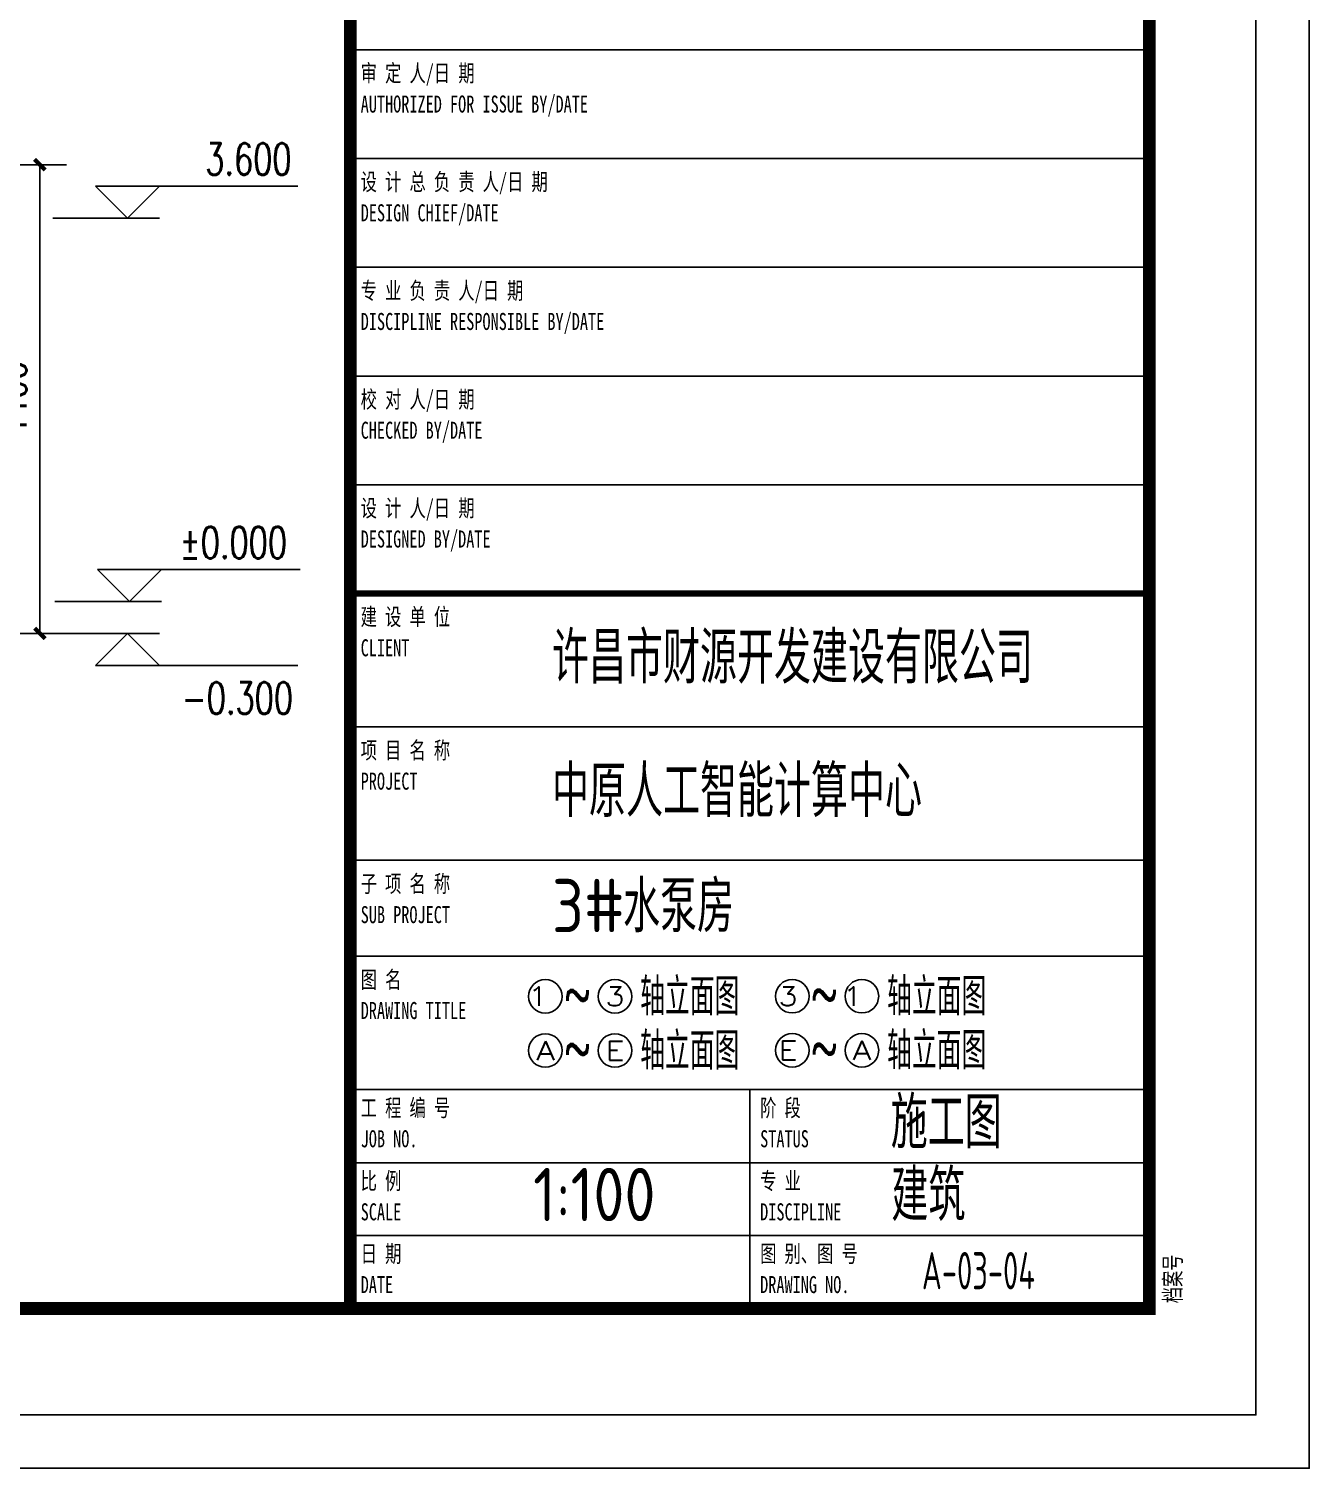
# Model space of a CAD drawing. Extents: x 19098 to 79498, y 3162 to 205862.
# Drawn here: x 67481 to 79498, y 3162 to 16674 of the extents above; entities that cross this region are included whole.
import ezdxf
from ezdxf.enums import TextEntityAlignment as Align

# ---------------------------------------------------------------- set-up
doc = ezdxf.new("R2010")
doc.units = 0
doc.header["$LTSCALE"] = 1000
doc.header["$MEASUREMENT"] = 0
doc.linetypes.add('DASHED', pattern=[0.75, 0.5, -0.25])
for name, color, linetype in [('2017_11-sheet-R$0$C-SHET-TTLB', 11, 'Continuous'), ('C-SHET-TTLB', 11, 'Continuous'), ('DIM_ELEV', 3, 'Continuous'), ('DIM_SYMB', 3, 'Continuous'), ('PUB_DIM', 3, 'Continuous'), ('PUB_TEXT', 7, 'Continuous'), ('水-消防-消防排水-管线', 140, 'DASHED')]:
    doc.layers.add(name, color=color, linetype=linetype)
doc.styles.add('2017_11-sheet-R$0$SHEET-ECADI', font='simhei.ttf', dxfattribs={"width": 0.7})
doc.styles.add('_TCH_DIM', font='SIMPLEX', dxfattribs={"bigfont": 'GBCBIG'})
doc.styles.add('_TCH_DIM_T3', font='SIMPLEX', dxfattribs={"width": 0.705882, "bigfont": 'GBCBIG'})
doc.styles.add('FS', font='romans.shx', dxfattribs={"width": 0.7, "height": 5, "bigfont": 'hztxt.shx'})
doc.styles.get("Standard").update_dxf_attribs({"font": 'gbenor.shx', "bigfont": 'gbcbig.shx'})
doc.styles.add('XD2008', font='xd-hzs.shx', dxfattribs={"width": 0.7, "bigfont": 'xd-hztxt.shx'})
doc.dimstyles.new('_TCH_ARCH&&100', dxfattribs={"dimtxt": 297.5, "dimasz": 100, "dimexe": 250, "dimexo": 300, "dimgap": 126.25, "dimtad": 1, "dimdec": 0, "dimzin": 0, "dimdsep": 46, "dimtxsty": '_TCH_DIM_T3', "dimblk": 'ARCHTICK', "dimcen": 0.09, "dimclrt": 7, "dimazin": 2, "dimtfac": 1, "dimtdec": 0, "dimtix": 1, "dimtmove": 2, "dimatfit": 3, "dimfxl": 1, "dimtolj": 1, "dimtzin": 0, "dimarcsym": 0})

# ---------------------------------------------------------------- blocks, each defined once
blk = doc.blocks.new('2017_11-sheet-R', base_point=(415, 5))
at = {"layer": '2017_11-sheet-R$0$C-SHET-TTLB'}
for p, q in [((340.02, 123.16), (415, 123.16)), ((340.02, 112.95), (415, 112.95)), ((340.02, 102.74), (415, 102.74)), ((340.02, 92.53), (415, 92.53)), ((340.02, 82.33), (415, 82.33)), ((340.02, 59.59), (415, 59.59)), ((340.02, 47.07), (415, 47.07)), ((340.02, 38.07), (415, 38.07)), ((340.02, 25.54), (415, 25.54)), ((377.51, 25.54), (377.51, 4.99)), ((340.02, 18.68), (415, 18.68)), ((340.02, 11.85), (415, 11.85))]:
    blk.add_line(p, q, dxfattribs=at)
blk.add_lwpolyline([(340.02, 72.12, 0.6, 0.6, 0), (415.02, 72.12, 0.9, 0.9, 0)], format="xyseb", dxfattribs=at)
at = {"layer": '2017_11-sheet-R$0$C-SHET-TTLB', "style": '2017_11-sheet-R$0$SHEET-ECADI', "width": 0.7}
for s, p in [('审 定 人/日 期', (340.98, 120.16)), ('AUTHORIZED FOR ISSUE BY/DATE', (340.98, 117.26)), ('设 计 总 负 责 人/日 期', (340.98, 109.96)), ('DESIGN CHIEF/DATE', (340.98, 107.05)), ('专 业 负 责 人/日 期', (340.98, 99.75)), ('DISCIPLINE RESPONSIBLE BY/DATE', (340.98, 96.85)), ('校 对 人/日 期', (340.98, 89.54)), ('CHECKED BY/DATE', (340.98, 86.64)), ('设 计 人/日 期', (340.98, 79.33)), ('DESIGNED BY/DATE', (340.98, 76.43)), ('建 设 单 位', (340.98, 69.13)), ('CLIENT', (340.98, 66.22)), ('项 目 名 称', (340.98, 56.6)), ('PROJECT', (340.98, 53.7)), ('子 项 名 称', (340.98, 44.07)), ('SUB PROJECT', (340.98, 41.17)), ('图 名', (340.98, 35.07)), ('DRAWING TITLE', (340.98, 32.17)), ('工 程 编 号', (340.98, 23.03)), ('阶 段', (378.47, 23.03)), ('JOB NO.', (340.98, 20.13)), ('STATUS', (378.47, 20.13)), ('比 例', (340.98, 16.18)), ('专 业', (378.47, 16.18)), ('SCALE', (340.98, 13.27)), ('DISCIPLINE', (378.47, 13.27)), ('日 期', (340.98, 9.34)), ('图 别、图 号', (378.47, 9.34)), ('DATE', (340.98, 6.44)), ('DRAWING NO.', (378.47, 6.44))]:
    blk.add_text(s, height=1.6, dxfattribs=at).set_placement(p)
blk.add_text('档案号', height=1.6, rotation=90, dxfattribs=at).set_placement((417.98, 5.49))
blk = doc.blocks.new('tukuang')
at = {"layer": 'C-SHET-TTLB'}
for points in [[(75902, 21920), (75902, -21080), (15502, -21080), (15502, 21920)], [(75402, 21420), (75402, -20580), (16002, -20580), (16002, 21420)]]:
    blk.add_lwpolyline(points, close=True, dxfattribs=at)
at = {"layer": 'C-SHET-TTLB', "const_width": 120}
blk.add_lwpolyline([(17842, 20420), (74402, 20420), (74402, -19580), (17842, -19580)], close=True, dxfattribs=at)
at = {"layer": 'C-SHET-TTLB'}
blk.add_lwpolyline([(66902, 20420, 120, 120, 0), (66902, -19580, 90, 90, 0)], format="xyseb", dxfattribs=at)
at = {"layer": 'C-SHET-TTLB', "xscale": 100, "yscale": 100, "zscale": 100}
blk.add_blockref('2017_11-sheet-R', (74402, -19580), dxfattribs=at)
blk = doc.blocks.new('ffddss')
at = {"layer": 'PUB_TEXT'}
for s, height, p in [('许昌市财源开发建设有限公司', 482.27, (72391, 139528)), ('中原人工智能计算中心', 482.3, (72391, 138275)), ('3#', 500, (72391, 137193)), ('水泵房', 482.3, (73058, 137193)), ('施工图', 482.3, (75570, 135165)), ('建筑', 482.3, (75576, 134481)), ('1:100', 500, (72214, 134481))]:
    blk.add_text(s, height=height, dxfattribs=at).set_placement(p)
blk = doc.blocks.new('_ArchTick')
at = {"color": 0, "linetype": 'ByBlock', "const_width": 0.4}
blk.add_lwpolyline([(-0.5, -0.5), (0.5, 0.5)], dxfattribs=at)
blk = doc.blocks.new('*D262')
at = {"layer": 'Defpoints', "color": 0}
for p in [(66526, 15398), (67585, 15398), (66526, 10998)]:
    blk.add_point(p, dxfattribs=at)
at = {"layer": 'PUB_DIM', "color": 0, "lineweight": -2}
for p, q in [((66826, 15398), (67835, 15398)), ((67585, 10998), (67585, 15398)), ((66826, 10998), (67835, 10998))]:
    blk.add_line(p, q, dxfattribs=at)
at = {"layer": 'PUB_DIM', "color": 0, "lineweight": -2, "xscale": 100, "yscale": 100, "zscale": 100}
for p, rotation in [((67585, 15398), 90), ((67585, 10998), 270)]:
    blk.add_blockref('_ArchTick', p, dxfattribs=dict(at, rotation=rotation))
at = {"layer": 'PUB_DIM', "color": 7, "insert": (67310, 13198), "char_height": 297.5, "attachment_point": 5, "rotation": 90, "style": '_TCH_DIM_T3'}
blk.add_mtext('\\A1;4400', dxfattribs=at)

msp = doc.modelspace()

# ---------------------------------------------------------------- linework, layer by layer
at = {"layer": 'DIM_ELEV'}
for p, q in [((68406.8, 14897.6), (68106.8, 15197.6)), ((68106.8, 15197.6), (70006.8, 15197.6)), ((68406.8, 14897.6), (68706.8, 15197.6)), ((67706.8, 14897.6), (68706.8, 14897.6)), ((68426.5, 11297.6), (68126.5, 11597.6)), ((68126.5, 11597.6), (70026.5, 11597.6)), ((68426.5, 11297.6), (68726.5, 11597.6)), ((67726.5, 11297.6), (68726.5, 11297.6)), ((67706.8, 10997.6), (68706.8, 10997.6)), ((68406.8, 10997.6), (68106.8, 10697.6)), ((68406.8, 10997.6), (68706.8, 10697.6)), ((68106.8, 10697.6), (70006.8, 10697.6))]:
    msp.add_line(p, q, dxfattribs=at)
at = {"layer": 'DIM_SYMB', "color": 7}
for centre in [(72329, 7590.8), (72982.3, 7590.8), (74646.2, 7592.6), (75299.5, 7592.6), (72329, 7082.9), (72982.3, 7082.9), (74646.2, 7084.7), (75299.5, 7084.7)]:
    msp.add_circle(centre, 157.5, dxfattribs=at)

# ---------------------------------------------------------------- block references
at = {"layer": 'C-SHET-TTLB'}
msp.add_blockref('tukuang', (3595.7, 24241.6), dxfattribs=at)
at = {"layer": '水-消防-消防排水-管线', "color": 119}
msp.add_blockref('ffddss', (0, -129000), dxfattribs=at)

# ---------------------------------------------------------------- texts
at = {"layer": 'DIM_SYMB', "color": 7, "style": 'FS'}
for s, width, p, p2 in [('1', 1.909091, (72168.6, 7501.7), (72346.8, 7501.7)), ('3', 1.235294, (72893.2, 7501.7), (73071.4, 7501.7)), ('3', 1.235294, (74516.9, 7503.5), (74695.1, 7503.5)), ('1', 1.909091, (75122, 7503.5), (75300.1, 7503.5)), ('A', 1.235294, (72241.6, 6993.8), (72419.8, 6993.8)), ('E', 1.235294, (72893.2, 6993.8), (73071.4, 6993.8)), ('E', 1.235294, (74516.9, 6995.6), (74695.1, 6995.6)), ('A', 1.235294, (75210.5, 6995.6), (75388.6, 6995.6))]:
    msp.add_text(s, height=178.2, dxfattribs=dict(at, width=width)).set_placement(p, p2, align=Align.FIT)
at = {"layer": 'DIM_SYMB', "color": 7, "style": 'FS', "width": 0.7}
for p in [(72504, 7450.8), (74821.2, 7452.6), (72504, 6942.9), (74821.2, 6944.7)]:
    msp.add_text('~', height=350, dxfattribs=at).set_placement(p)
at = {"layer": 'PUB_TEXT'}
for s, height, style, width, p in [('3.600', 297.5, '_TCH_DIM', 0.705882, (69136.8, 15302.6)), ('%%P0.000', 297.5, '_TCH_DIM', 0.705882, (68896.5, 11702.6)), ('-0.300', 297.5, '_TCH_DIM', 0.705882, (68916.8, 10242.6)), ('轴立面图', 350, 'XD2008', 0.7, (73218.7, 7412.4)), ('轴立面图', 350, 'XD2008', 0.7, (75535.9, 7414.2)), ('轴立面图', 350, 'XD2008', 0.7, (73218.7, 6904.5)), ('轴立面图', 350, 'XD2008', 0.7, (75535.9, 6906.3))]:
    msp.add_text(s, height=height, dxfattribs=dict(at, style=style, width=width)).set_placement(p)
at = {"layer": 'PUB_TEXT', "style": 'XD2008', "width": 0.7}
msp.add_text('A-03-04', height=350, dxfattribs=at).set_placement((76393.2, 5016.3), align=Align.MIDDLE_CENTER)

# ---------------------------------------------------------------- dimensions: what is measured, and where the dimension line sits
at = {"layer": 'PUB_DIM'}
dim = msp.add_aligned_dim(p1=(66526, 10997.6), p2=(66526, 15397.6), distance=-1058.8, dimstyle='_TCH_ARCH&&100', dxfattribs=at)
dim.commit()
dim.dimension.update_dxf_attribs({"geometry": '*D262', "text_midpoint": (67309.8, 13197.6)})

doc.saveas('drawing.dxf')
